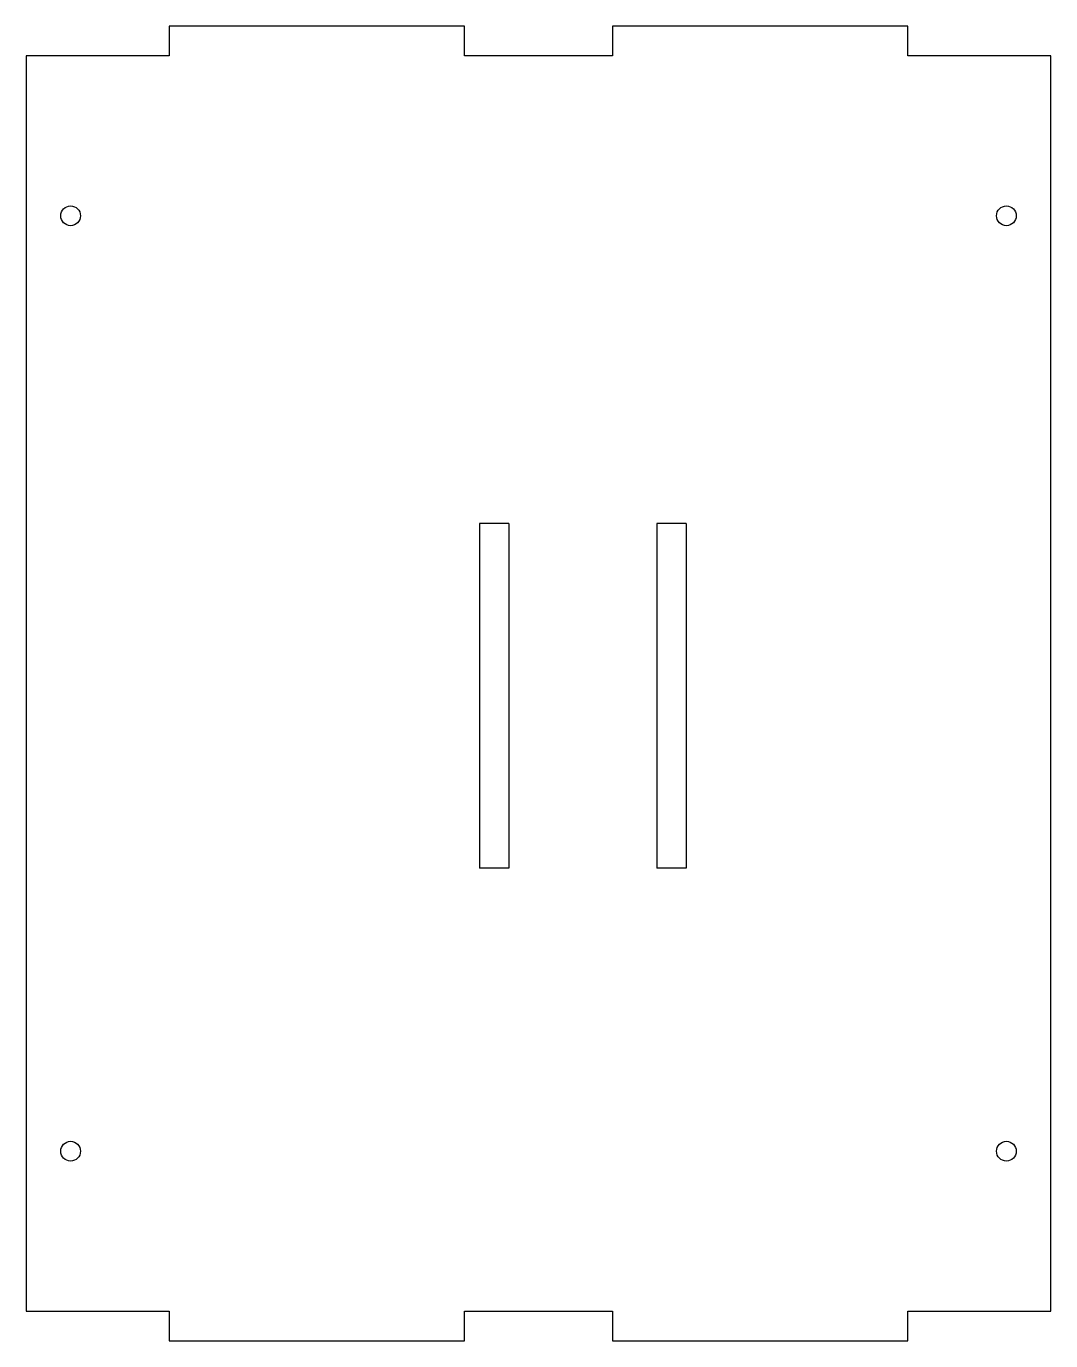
# Model space of a CAD drawing. Header units: millimetres. Extents: x -104 to 104, y -134 to 134.
import ezdxf

# ---------------------------------------------------------------- set-up
doc = ezdxf.new("R2010")
doc.units = ezdxf.units.MM

msp = doc.modelspace()

# ---------------------------------------------------------------- linework, layer by layer
at = {"color": 7, "linetype": 'Continuous', "lineweight": 25}
for p, q in [((-15, 133.5), (-75, 133.5)), ((-75, 133.5), (-75, 127.5)), ((-15, 127.5), (-15, 133.5)), ((75, 133.5), (15, 133.5)), ((15, 133.5), (15, 127.5)), ((75, 127.5), (75, 133.5)), ((-75, 127.5), (-104, 127.5)), ((-104, 127.5), (-104, -127.5)), ((15, 127.5), (-15, 127.5)), ((104, 127.5), (75, 127.5)), ((104, -127.5), (104, 127.5)), ((-12, 32.5), (-12, -37.5)), ((-6, 32.5), (-12, 32.5)), ((-6, 32.5), (-6, -37.5)), ((24, 32.5), (24, -37.5)), ((30, 32.5), (24, 32.5)), ((30, 32.5), (30, -37.5)), ((-6, -37.5), (-12, -37.5)), ((30, -37.5), (24, -37.5)), ((-104, -127.5), (-75, -127.5)), ((-75, -127.5), (-75, -133.5)), ((-15, -133.5), (-15, -127.5)), ((-15, -127.5), (15, -127.5)), ((15, -127.5), (15, -133.5)), ((75, -133.5), (75, -127.5)), ((75, -127.5), (104, -127.5)), ((-75, -133.5), (-15, -133.5)), ((15, -133.5), (75, -133.5))]:
    msp.add_line(p, q, dxfattribs=at)
for centre in [(-95, 95), (95, 95), (-95, -95), (95, -95)]:
    msp.add_circle(centre, 2, dxfattribs=at)

doc.saveas('drawing.dxf')
